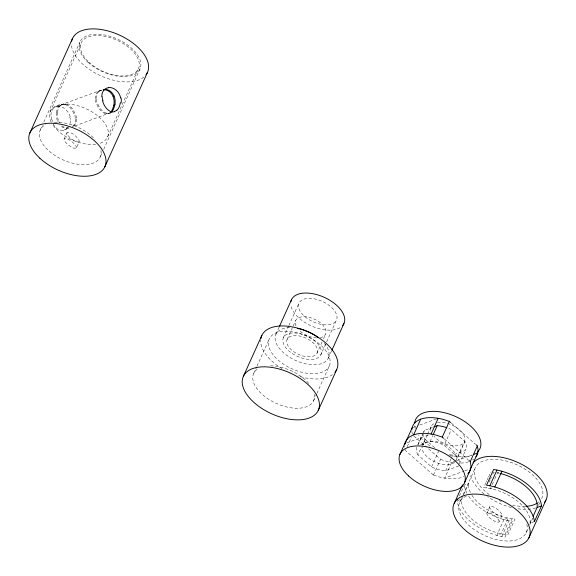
<?xml version="1.0" encoding="UTF-8"?>
<svg xmlns="http://www.w3.org/2000/svg" width="576" height="576" viewBox="0 0 576 576"><rect width="100%" height="100%" fill="white"/><g stroke="black" fill="none" stroke-linecap="round" stroke-linejoin="round"><path stroke-width="0.43" stroke-dasharray="2.88 2.16" d="M56.664 112.867L56.578 117.698L57.614 121.781M57.715 112.486L57.6 117.331L58.608 121.414M67.046 132.48L64.022 139.212L64.642 141.084L66.636 143.503A16.33 8.892 24.3 0 0 68.695 145.303L73.541 148.118L76.291 148.14L79.315 141.408L78.696 139.536L76.702 137.124A16.33 8.892 24.3 0 0 74.642 135.324C71.158 131.4 62.669 130.702 69.473 137.21A16.33 8.892 24.3 0 0 71.532 139.01L76.385 141.833L79.128 141.854M76.406 147.946L76.104 146.275L73.865 143.41A16.33 8.892 24.3 0 0 71.806 141.61C69.696 140.35 66.55 137.318 64.087 138.967M486.814 512.957L487.116 514.627L489.362 517.493A16.33 8.892 24.3 0 0 491.422 519.286L496.267 522.108L499.01 522.13L502.042 515.398L501.422 513.526L499.428 511.114A16.33 8.892 24.3 0 0 497.369 509.314L493.078 506.714L490.162 506.21L486.814 512.957L487.894 512.41L489.679 512.777L494.532 515.599A16.33 8.892 24.3 0 1 496.591 517.399L498.83 520.258L499.133 521.935M489.65 506.664L489.953 508.342L492.199 511.2A16.33 8.892 24.3 0 0 494.258 513C496.368 514.26 499.514 517.291 501.977 515.642M40.111 130.241L42.322 125.352M43.79 122.09L79.862 42.199M50.191 111.665L81.122 43.15M107.647 136.85L138.578 68.335M100.382 156.665L102.226 152.59M103.694 149.328L140.141 68.623M253.721 373.385L256.63 366.948M256.99 366.149L269.345 338.796M275.926 334.217L279.194 326.981M283.406 337.637L288.49 326.376M288.857 325.57L299.023 303.048M287.15 339.343L292.824 326.765M293.184 325.98L295.668 320.479M317.081 353.023A16.452 8.964 24.3 0 0 297.929 335.736A16.452 8.964 24.3 0 0 291.334 349.79A16.452 8.964 24.3 0 0 317.081 353.023L322.049 342.014M323.467 338.868L325.598 334.152M320.825 354.73A20.57 11.203 24.3 0 0 296.885 333.13A20.57 11.203 24.3 0 0 288.634 350.69A20.57 11.203 24.3 0 0 320.825 354.73L326.268 342.662M326.635 341.863L336.442 320.141A20.57 11.203 24.3 0 0 312.502 298.541A20.57 11.203 24.3 0 0 304.258 316.102A20.57 11.203 24.3 0 0 336.442 320.141M328.306 358.15L331.574 350.906M313.589 400.738L316.498 394.301M316.858 393.494L329.206 366.149A32.911 17.921 24.3 0 0 290.909 331.582A32.911 17.921 24.3 0 0 277.711 359.69A32.911 17.921 24.3 0 0 329.206 366.149M405.893 449.59L405.446 450.576L433.483 475.078M407.218 446.645L411.66 436.817M417.967 444.622L422.575 434.405M422.935 433.62L424.447 430.337L432.403 427.428M417.794 445.075L422.676 434.268M458.597 465.674A22.853 12.449 24.3 0 1 458.359 466.128L445.622 470.779A22.853 12.449 24.3 0 1 431.554 466.884L417.859 454.91L421.409 447.048M422.294 445.082L424.958 439.186A22.853 12.449 24.3 0 1 423.518 434.434M427.356 434.93L422.741 445.147A18.281 9.958 24.3 0 1 443.03 443.722A18.281 9.958 24.3 0 1 456.185 459.806M427.709 434.146L431.258 426.283M420.53 444.895L430.085 441.403L432.742 435.506M431.554 466.884L438.653 451.159M459.288 462.031A22.853 12.449 24.3 0 0 457.848 457.272L444.154 445.298L451.253 429.581A22.853 12.449 24.3 0 0 447.775 428.069M433.454 475.063L440.554 459.338L427.219 447.682M445.622 470.779L450.95 458.993M451.303 458.201L452.722 455.062L465.458 450.403A22.853 12.449 24.3 0 0 464.947 441.554L451.253 429.581M455.803 460.75L464.321 441.878M457.848 457.272L464.947 441.554M459.425 463.766L465.905 449.482M459.374 495.994L463.99 485.777M459.778 502.114L462.686 495.684M463.046 494.878L475.394 467.525M471.924 495.266A36.569 19.915 24.3 0 0 494.424 513.446L497.354 514.706A36.569 19.915 24.3 0 0 512.186 518.638L515.03 518.918L507.931 534.636L505.087 534.362A36.569 19.915 24.3 0 1 490.255 530.431L487.325 529.171A36.569 19.915 24.3 0 1 463.27 508.14L462.442 506.11A36.569 19.915 24.3 0 1 461.621 499.111L462.326 497.542M463.745 494.395L468.72 483.394L464.342 484.992M485.914 482.76L483.696 487.67L486.54 487.951A36.569 19.915 24.3 0 1 501.372 491.882L504.302 493.135A36.569 19.915 24.3 0 1 528.365 514.174L529.186 516.197A36.569 19.915 24.3 0 1 530.014 523.195L534.384 521.597M486.36 481.781L486.799 480.794M487.246 479.815L488.131 477.85M488.578 476.863L490.968 471.96M486.54 487.951L486.986 486.965M489.204 482.054L490.09 480.089M490.536 479.102L491.422 477.137M492.754 474.192L493.639 472.226M490.867 487.606L490.421 488.585L493.337 487.519M492.199 484.654L494.417 479.743M494.863 478.757L497.52 472.86L501.163 471.528M501.782 536.53L508.882 520.805L512.186 521.381L505.087 537.106L501.782 536.53A41.141 22.406 24.3 0 1 485.1 530.885L481.91 529.265A41.141 22.406 24.3 0 1 460.901 510.89L459.598 508.579A41.141 22.406 24.3 0 1 457.286 501.178M505.087 534.362L512.186 518.638M530.014 523.195L532.231 518.285M526.169 532.771L528.35 527.947M529.805 524.729L532.706 518.292M538.517 505.426L539.971 502.207M60.998 105.214L62.575 104.242L102.146 89.791M110.736 112.514L73.109 126.655M59.947 105.602L62.237 104.422L65.304 104.746M111.485 112.385L109.13 113.371L106.423 112.982M99.41 91.181L102.132 89.914M98.359 91.562L101.117 90.166M73.375 126.173L72.511 126.742M56.441 106.495L61.884 104.508M64.145 129.931L68.81 128.225M109.843 113.227L112.183 112.378M412.978 427.514L416.34 426.29M419.695 425.059L436.5 418.918M406.721 442.93L428.558 434.945M455.926 460.901L451.728 462.434L444.629 478.159L463.946 471.096M456.768 460.591L471.888 455.069M464.789 470.786L470.664 468.641M457.243 500.71L461.621 499.111M62.914 104.126L66.305 104.386M108.814 113.602L105.43 113.35M69.084 128.081L64.908 128.16A11.786 10.073 -88.6 0 1 59.854 125.093M69.077 127.901L65.909 127.793A11.729 10.08 -87.2 0 1 62.042 125.899M440.777 459.425L446.501 461.282A35.273 19.21 24.3 0 0 454.068 462.78M433.678 475.15L439.402 477.007A35.273 19.21 24.3 0 0 463.81 476.568M451.354 423.151L475.358 444.139M444.254 438.869L468.259 459.864M424.958 439.186L434.743 447.739M413.878 436.018L426.55 447.098M98.129 106.97L95.897 102.701L95.076 98.827M73.598 110.765L75.83 115.034L76.651 118.908M99.13 106.61L96.926 102.326L96.127 98.438M72.605 111.125L74.808 115.409L75.6 119.29M466.841 493.142L466.697 492.862A41.141 22.406 24.3 0 1 464.386 485.46M470.362 492.415L469.541 490.392A36.569 19.915 24.3 0 1 468.72 483.394M412.344 434.153L411.876 431.316M404.777 447.091L404.755 446.71A35.273 19.21 24.3 0 1 404.755 445.745M417.859 454.91A22.853 12.449 24.3 0 1 416.902 446.983M430.085 441.403A22.853 12.449 24.3 0 1 444.154 445.298M452.722 455.062A22.853 12.449 24.3 0 1 449.316 454.658M423.828 431.748A22.853 12.449 24.3 0 1 424.447 430.337M473.818 459.036A35.273 19.21 24.3 0 1 472.457 460.001M468.59 461.779A35.273 19.21 24.3 0 1 459.504 463.118M471.348 455.515A35.273 19.21 24.3 0 1 448.999 454.896M430.034 446.04A35.273 19.21 24.3 0 1 418.644 435.053M415.404 428.616A35.273 19.21 24.3 0 1 414.706 424.915M437.558 422.503A18.281 9.958 24.3 0 1 461.57 431.885A18.281 9.958 24.3 0 1 458.021 445.666A18.281 9.958 24.3 0 1 434.016 436.284M430.798 430.474A18.281 9.958 24.3 0 1 434.225 423.518M454.572 462.334A18.281 9.958 24.3 0 1 434.714 461.815A18.281 9.958 24.3 0 1 422.15 447.113M493.877 472.255A36.569 19.915 24.3 0 1 494.359 472.32M496.786 472.716A36.569 19.915 24.3 0 1 499.565 473.314M508.882 520.805A41.141 22.406 24.3 0 1 492.199 515.16L489.01 513.54A41.141 22.406 24.3 0 1 468 495.173M526.853 524.203A36.569 19.915 24.3 0 1 487.39 536.71A36.569 19.915 24.3 0 1 462.65 498.427L464.162 497.282A36.569 19.915 24.3 0 1 466.265 496.123M538.92 501.869A36.569 19.915 24.3 0 1 537.898 502.675M525.182 506.398A36.569 19.915 24.3 0 1 512.618 505.13M501.487 501.487A36.569 19.915 24.3 0 1 499.097 500.4M489.204 494.554A36.569 19.915 24.3 0 1 478.267 463.838L479.779 462.694A36.569 19.915 24.3 0 1 523.188 468.022A36.569 19.915 24.3 0 1 541.339 499.018M535.752 507.953A41.141 22.406 24.3 0 1 517.622 508.766M511.351 507.492A41.141 22.406 24.3 0 1 487.526 496.548M484.034 493.92A41.141 22.406 24.3 0 1 470.146 473.53M295.985 325.951A16.452 8.964 24.3 0 1 304.042 316.706A16.452 8.964 24.3 0 1 323.719 326.16A16.452 8.964 24.3 0 1 320.335 337.651M316.555 337.91A16.452 8.964 24.3 0 1 298.613 329.717M324.302 343.289A28.8 15.682 24.3 0 1 315.922 364.687A28.8 15.682 24.3 0 1 277.956 346.435A28.8 15.682 24.3 0 1 291.758 327.65M339.941 327.766A28.8 15.682 24.3 0 1 311.069 325.793A28.8 15.682 24.3 0 1 290.858 305.345M332.496 374.587A41.141 22.406 24.3 0 1 297.922 375.926M282.017 368.654A41.141 22.406 24.3 0 1 260.69 340.078M314.366 394.2A32.911 17.921 24.3 0 1 276.041 403.286A32.911 17.921 24.3 0 1 258.271 368.575M270.475 365.839A32.911 17.921 24.3 0 1 309.017 383.753M51.206 122.105A31.37 17.086 24.3 0 1 65.484 104.033A31.37 17.086 24.3 0 1 103.176 121.198A31.37 17.086 24.3 0 1 98.59 143.69M95.71 144.238A31.37 17.086 24.3 0 1 52.769 124.79M76.824 118.93A11.606 9.691 34 0 1 73.332 126.13M66.247 104.177A11.729 6.264 56.3 0 1 73.901 110.549M57.47 112.349A11.606 6.358 87.7 0 1 60.926 104.947M59.522 122.897A11.729 10.08 -87.2 0 1 58.759 121.334M110.938 111.917A11.606 5.875 -88.1 0 1 110.664 112.226M105.516 113.695A11.729 6.113 58.2 0 1 97.949 107.1M95.242 98.849A11.606 9.49 41.5 0 1 98.323 91.519M143.842 77.04A41.141 22.406 24.3 0 1 101.088 75.967A41.141 22.406 24.3 0 1 71.417 44.726M100.966 150.646A32.911 17.921 24.3 0 1 61.805 159.3A32.911 17.921 24.3 0 1 45.828 124.445M54.288 122.328A32.911 17.921 24.3 0 1 95.047 139.493M67.918 127.577A11.952 9.835 44.2 0 1 66.794 128.563A12.492 10.31 66.1 0 1 63.194 130.291M70.236 120.794A11.952 9.835 44.2 0 1 69.35 125.496M69.646 116.748A12.492 9.878 51.6 0 1 70.474 120.852M57.175 106.308A12.197 8.402 58.3 0 1 70.301 116.741M54.302 107.395A12.492 7.79 72.7 0 1 57.204 106.452M50.846 115.373A11.952 7.222 83.1 0 1 54.331 107.41M51.71 119.592A12.492 7.978 84.4 0 1 51.624 115.646M63.173 130.234A12.197 9.266 82.9 0 1 51.941 119.57M75.773 119.318A11.671 9.727 36.1 0 1 72.698 126.209M65.261 104.544A11.786 6.415 56.8 0 1 72.893 110.916M56.426 112.738A11.671 6.523 87 0 1 59.875 105.35M58.003 122.234A11.786 10.073 -88.6 0 1 57.766 121.694M106.502 113.314A11.786 6.271 58.7 0 1 98.957 106.74M96.286 98.46A11.671 9.526 43.1 0 1 99.374 91.145M503.928 519.602L496.829 535.327L501.206 533.729L508.306 518.004L503.928 519.602M88.826 62.186A31.37 17.086 24.3 0 0 138.218 69.127A31.37 17.086 24.3 0 0 102.514 35.914A31.37 17.086 24.3 0 0 88.826 62.186M87.941 62.172A32.911 17.921 24.3 0 0 139.759 69.451A32.911 17.921 24.3 0 0 102.305 34.61A32.911 17.921 24.3 0 0 87.941 62.172"/><path stroke-width="0.86" d="M115.07 104.868L115.157 100.03L114.113 95.954M114.019 105.25L114.134 100.404L113.119 96.322M29.75 133.193L72.346 38.858M104.825 166.838L147.42 72.504M243.403 376.258L261.857 335.376M279.554 326.174L291.542 299.628M331.942 350.107L343.922 323.561M318.233 410.443A41.141 22.406 24.3 0 0 270.36 367.236A41.141 22.406 24.3 0 0 253.865 402.372A41.141 22.406 24.3 0 0 318.233 410.443L336.694 369.569M405.036 443.549L412.135 427.824M413.604 434.894L420.703 419.17M431.078 434.03L438.178 418.306M433.188 434.527L437.184 425.678A22.853 12.449 24.3 0 1 446.882 427.738M443.585 438.286L442.253 437.119L449.352 421.402L450.684 422.568M454.212 503.345L462.55 484.877M470.664 468.641L477.763 452.916L473.566 454.45M464.479 482.832L470.261 469.987M489.845 485.784L496.944 470.059A41.141 22.406 24.3 0 1 513.626 475.704L516.816 477.324A41.141 22.406 24.3 0 1 537.826 495.698L539.129 498.01A41.141 22.406 24.3 0 1 541.483 505.879L534.384 521.597A41.141 22.406 24.3 0 0 532.03 513.727L530.726 511.416A41.141 22.406 24.3 0 0 509.717 493.049L506.527 491.429A41.141 22.406 24.3 0 0 489.845 485.784L486.54 485.208L493.639 469.483L496.944 470.059M494.798 486.986L501.898 471.262M533.117 516.319L537.106 507.478A36.569 19.915 24.3 0 0 536.285 500.479L535.464 498.449A36.569 19.915 24.3 0 0 511.402 477.418L508.471 476.158A36.569 19.915 24.3 0 0 500.249 473.479M528.898 537.833L545.94 500.098M399.874 454.507L405.482 442.116M433.994 426.845L437.184 425.678M537.106 507.478L541.483 505.879M103.176 89.777L105.826 89.935A11.729 10.231 -89.3 0 1 113.04 96.365M104.191 89.402L106.819 89.575A11.786 10.224 89.3 0 1 114.034 95.998M449.338 421.394L443.448 419.472A35.273 19.21 24.3 0 0 411.883 429.444M442.224 437.112L436.349 435.19A35.273 19.21 24.3 0 0 404.87 444.413M476.028 444.722L477.36 445.889L470.261 461.614L468.929 460.447M477.403 446.04L478.051 449.748A35.273 19.21 24.3 0 1 475.978 456.811M470.304 461.758L470.952 465.473A35.273 19.21 24.3 0 1 467.899 473.688M414.756 422.82A35.273 19.21 24.3 0 1 456.055 416.736A35.273 19.21 24.3 0 1 477.778 451.735M537.35 503.05A36.569 19.915 24.3 0 1 525.938 506.362M544.644 502.2A41.141 22.406 24.3 0 0 526.09 466.819A41.141 22.406 24.3 0 0 476.179 460.174L474.473 461.462A41.141 22.406 24.3 0 0 472.99 462.96M297.295 328.298A28.8 15.682 24.3 0 1 318.557 337.846M290.858 301.774A28.8 15.682 24.3 0 1 324.396 297.396A28.8 15.682 24.3 0 1 342.706 325.462M260.885 338.436A41.141 22.406 24.3 0 1 308.801 332.186A41.141 22.406 24.3 0 1 334.958 372.276M113.674 105.07A11.606 5.875 -88.1 0 1 111.449 111.233M71.59 41.494A41.141 22.406 24.3 0 1 119.059 34.913A41.141 22.406 24.3 0 1 145.973 74.858M120.305 102.715A11.952 6.833 87.4 0 1 116.95 110.182M116.892 110.081A12.492 7.625 81.7 0 1 114.545 111.398M114.638 111.643A12.197 7.546 69.3 0 1 102.593 100.894M103.054 100.807A12.492 9 57.2 0 1 102.089 96.516M101.851 96.444A11.952 9.562 50.2 0 1 105.314 88.841A12.492 10.224 53.6 0 1 108.619 87.725M108.569 87.559A12.197 10.116 70.8 0 1 120.686 98.035M121.118 97.963A12.492 9.094 82.8 0 1 121.09 103.054M114.746 104.695A11.671 6.07 -89 0 1 112.262 111.233M457.531 499.111L457.438 499.198A41.141 22.406 24.3 0 0 491.839 544.543A41.141 22.406 24.3 0 0 525.406 519.242A41.141 22.406 24.3 0 0 459.144 497.909L457.531 499.111M408.528 475.92A35.273 19.21 24.3 0 0 464.069 483.718A35.273 19.21 24.3 0 0 423.929 446.378A35.273 19.21 24.3 0 0 408.528 475.92M39.838 158.198A41.141 22.406 24.3 0 0 104.602 167.292A41.141 22.406 24.3 0 0 57.787 123.746A41.141 22.406 24.3 0 0 39.838 158.198"/></g></svg>
